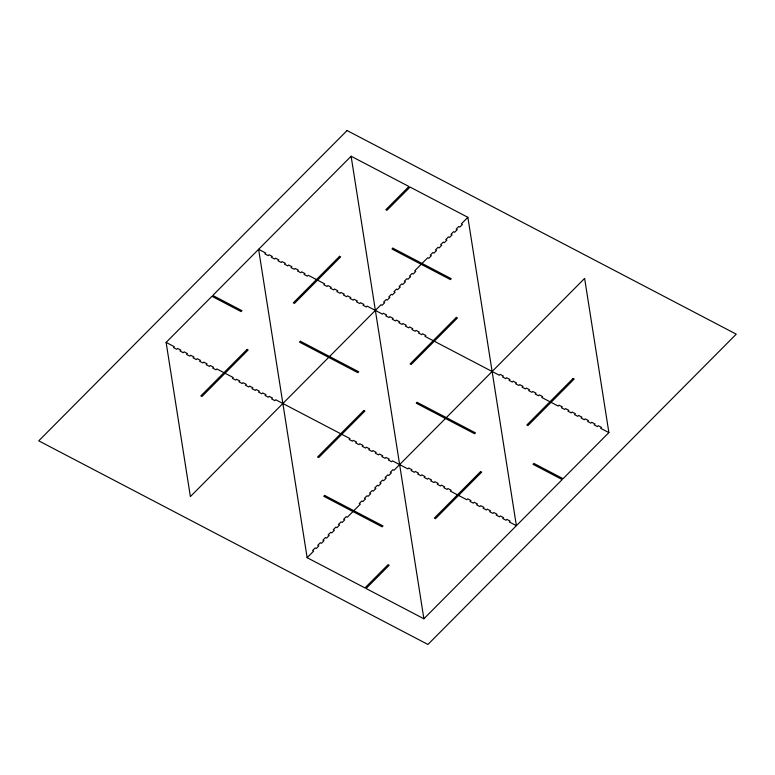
<?xml version="1.0" encoding="UTF-8"?>
<svg xmlns="http://www.w3.org/2000/svg" width="775" height="775" viewBox="0 0 775 775"><rect width="100%" height="100%" fill="white"/><g stroke="black" fill="none" stroke-linecap="round" stroke-linejoin="round"><path stroke-width="1.16" d="M328.687 357.391L190.379 496.591L166.121 342.414L211.933 296.302L241.122 311.579L241.984 310.707L212.796 295.43L351.114 156.23L408.938 186.494L385.814 209.763L386.909 210.335L410.033 187.066L467.868 217.32L516.382 525.673L509.262 521.953L510.124 521.081L506.86 519.366L505.998 520.238L502.723 518.533L503.585 517.661L500.321 515.947L499.458 516.818L496.184 515.104L497.046 514.242L493.782 512.527L492.919 513.399L489.645 511.684L490.507 510.822L487.243 509.107L486.38 509.979L483.106 508.264L483.978 507.402L480.703 505.688L479.841 506.559L476.577 504.845L477.439 503.973L474.164 502.268L473.302 503.14L470.037 501.425L470.9 500.553L467.625 498.848L466.763 499.71L458.548 495.419M329.549 356.519L381.009 304.73L382.104 305.302L384.691 302.696L383.606 302.124L386.192 299.518L387.277 300.09L389.873 297.484L388.779 296.912L391.375 294.306L392.46 294.878L395.047 292.272L393.962 291.7L396.548 289.094L397.643 289.666L400.229 287.06L399.144 286.488L401.731 283.882L402.816 284.454L405.412 281.848L404.317 281.277L406.914 278.671L407.999 279.242L410.585 276.636L409.5 276.065L412.087 273.459L413.182 274.03L415.768 271.415L414.683 270.853L421.183 264.304M422.046 263.432L427.693 257.755L428.778 258.327L431.375 255.721L430.28 255.149L432.867 252.543L433.961 253.115L436.548 250.509L435.463 249.938L438.049 247.332L439.144 247.903L441.731 245.287L440.636 244.726L443.232 242.12L444.317 242.682L446.913 240.076L445.819 239.514L448.405 236.898L449.5 237.47L452.087 234.864L451.002 234.292L453.588 231.686L454.683 232.258L457.269 229.652L456.175 229.08L458.771 226.474L459.856 227.046L462.452 224.44L461.358 223.868L467.868 217.32M446.313 417.609L584.621 278.409L608.879 432.586L563.067 478.698L533.878 463.421L533.016 464.293L562.204 479.57L423.886 618.77L366.062 588.506L389.186 565.237L388.091 564.665L364.967 587.934L307.132 557.68L313.642 551.132L312.548 550.56L315.144 547.954L316.229 548.526L318.825 545.92L317.731 545.348L320.317 542.742L321.412 543.314L323.998 540.708L322.913 540.136L325.5 537.53L326.595 538.102L329.181 535.486L328.087 534.924L330.683 532.318L331.768 532.88L334.364 530.274L333.269 529.712L335.856 527.097L336.951 527.668L339.537 525.062L338.452 524.491L341.039 521.885L342.133 522.457L344.72 519.851L343.625 519.279L346.222 516.673L347.307 517.245L352.954 511.568M353.817 510.696L360.317 504.147L359.232 503.585L361.818 500.97L362.913 501.541L365.5 498.935L364.415 498.364L367.001 495.758L368.086 496.329L370.683 493.723L369.588 493.152L372.184 490.546L373.269 491.118L375.856 488.512L374.771 487.94L377.357 485.334L378.452 485.906L381.038 483.3L379.953 482.728L382.54 480.122L383.625 480.694L386.221 478.088L385.127 477.516L387.723 474.91L388.808 475.482L391.394 472.876L390.309 472.304L392.896 469.698L393.991 470.27L445.451 418.481M316.452 279.581L308.237 275.29L307.375 276.152L304.1 274.447L304.963 273.575L301.698 271.86L300.836 272.732L297.561 271.027L298.423 270.155L295.159 268.441L294.297 269.312L291.022 267.598L291.894 266.736L288.62 265.021L287.757 265.893L284.493 264.178L285.355 263.316L282.081 261.601L281.218 262.473L277.954 260.758L278.816 259.896L275.542 258.182L274.679 259.053L271.415 257.339L272.277 256.467L269.002 254.762L268.14 255.634L264.876 253.919L265.738 253.047L258.618 249.327L307.132 557.68M317.537 280.153L324.657 283.882L323.795 284.745L327.069 286.459L327.932 285.588L331.196 287.302L330.334 288.164L333.599 289.879L334.471 289.007L337.735 290.722L336.873 291.594L340.138 293.299L341 292.427L344.274 294.142L343.412 295.013L346.677 296.718L347.539 295.856L350.813 297.561L349.951 298.433L353.216 300.138L354.078 299.276L357.353 300.981L356.49 301.853L359.755 303.567L360.617 302.696L363.892 304.401L363.029 305.272L366.294 306.987L367.156 306.115L382.492 314.137L383.354 313.265L386.628 314.979L385.756 315.851L389.031 317.556L389.893 316.694L393.167 318.399L392.295 319.271L395.57 320.976L396.432 320.114L399.697 321.819L398.834 322.691L402.109 324.405L402.971 323.533L406.236 325.238L405.373 326.11L408.648 327.825L409.51 326.953L412.775 328.668L411.912 329.53L415.187 331.245L416.049 330.373L419.314 332.088L418.452 332.95L421.726 334.664L422.588 333.793L425.853 335.507L424.991 336.369L433.206 340.671M434.291 341.242L499.245 375.226L500.108 374.354L503.382 376.069L502.52 376.941L505.784 378.646L506.647 377.774L509.921 379.488L509.059 380.36L512.323 382.065L513.186 381.203L516.46 382.908L515.588 383.78L518.863 385.485L519.725 384.623L522.999 386.328L522.127 387.2L525.402 388.914L526.264 388.043L529.528 389.748L528.666 390.619L531.941 392.334L532.803 391.462L536.067 393.177L535.205 394.039L538.48 395.754L539.342 394.882L542.607 396.597L541.744 397.459L549.959 401.76M551.044 402.332L558.174 406.052L559.037 405.189L562.301 406.894L561.439 407.766L564.704 409.471L565.576 408.609L568.84 410.314L567.978 411.186L571.243 412.901L572.105 412.029L575.379 413.734L574.517 414.606L577.782 416.32L578.644 415.448L581.918 417.163L581.056 418.025L584.321 419.74L585.183 418.868L588.458 420.583L587.595 421.445L590.86 423.16L591.722 422.288L594.997 424.002L594.134 424.874L597.399 426.579L598.261 425.707L601.536 427.422L600.664 428.294L608.879 432.586M166.121 342.414L174.336 346.706L173.464 347.578L176.739 349.293L177.601 348.421L180.866 350.126L180.003 350.998L183.278 352.712L184.14 351.84L187.405 353.555L186.542 354.417L189.817 356.132L190.679 355.26L193.944 356.975L193.082 357.837L196.356 359.552L197.218 358.68L200.483 360.394L199.621 361.266L202.895 362.971L203.757 362.099L207.022 363.814L206.16 364.686L209.424 366.391L210.296 365.529L213.561 367.234L212.699 368.106L215.963 369.811L216.826 368.948L223.956 372.668M225.041 373.24L233.256 377.541L232.393 378.403L235.658 380.118L236.52 379.246L239.795 380.961L238.932 381.823L242.197 383.538L243.059 382.666L246.334 384.381L245.472 385.252L248.736 386.957L249.598 386.086L252.873 387.8L252.001 388.672L255.275 390.377L256.137 389.515L259.412 391.22L258.54 392.092L261.814 393.797L262.677 392.935L265.941 394.64L265.079 395.512L268.353 397.226L269.216 396.354L272.48 398.059L271.618 398.931L274.892 400.646L275.755 399.774L340.709 433.758M341.794 434.329L350.009 438.631L349.147 439.493L352.412 441.207L353.274 440.336L356.548 442.05L355.686 442.912L358.951 444.627L359.813 443.755L363.088 445.47L362.225 446.332L365.49 448.047L366.352 447.175L369.627 448.89L368.764 449.762L372.029 451.467L372.891 450.595L376.166 452.309L375.303 453.181L378.568 454.886L379.43 454.024L382.705 455.729L381.833 456.601L385.107 458.306L385.969 457.444L389.244 459.149L388.372 460.021L391.646 461.735L392.508 460.863L407.844 468.885L408.706 468.013L411.971 469.728L411.108 470.599L414.383 472.304L415.245 471.433L418.51 473.147L417.647 474.019L420.922 475.724L421.784 474.862L425.049 476.567L424.187 477.439L427.461 479.144L428.323 478.282L431.588 479.987L430.726 480.858L434 482.573L434.862 481.701L438.127 483.406L437.265 484.278L440.529 485.993L441.401 485.121L444.666 486.836L443.804 487.698L447.068 489.412L447.931 488.541L451.205 490.255L450.343 491.118L457.463 494.847M351.114 156.23L423.886 618.77M347.064 130.539L38.75 440.839L427.936 644.461L736.25 334.161L347.064 130.539M247.08 349.399L200.832 395.948L201.917 396.509L248.165 349.971L247.08 349.399M339.566 256.312L293.328 302.851L294.413 303.422L340.661 256.883L339.566 256.312M300.361 341.252L299.499 342.114L357.876 372.659L358.748 371.797L300.361 341.252M392.857 248.165L391.995 249.027L450.372 279.572L451.234 278.709L392.857 248.165M363.833 410.488L317.585 457.027L318.67 457.599L364.918 411.06L363.833 410.488M456.33 317.401L410.082 363.94L411.167 364.512L457.415 317.973L456.33 317.401M324.628 495.428L323.766 496.291L382.143 526.835L383.005 525.973L324.628 495.428M417.124 402.341L416.252 403.203L474.639 433.748L475.501 432.886L417.124 402.341M480.587 471.578L434.339 518.117L435.434 518.688L481.672 472.149L480.587 471.578M573.083 378.491L526.835 425.029L527.92 425.601L574.168 379.052L573.083 378.491"/></g></svg>
